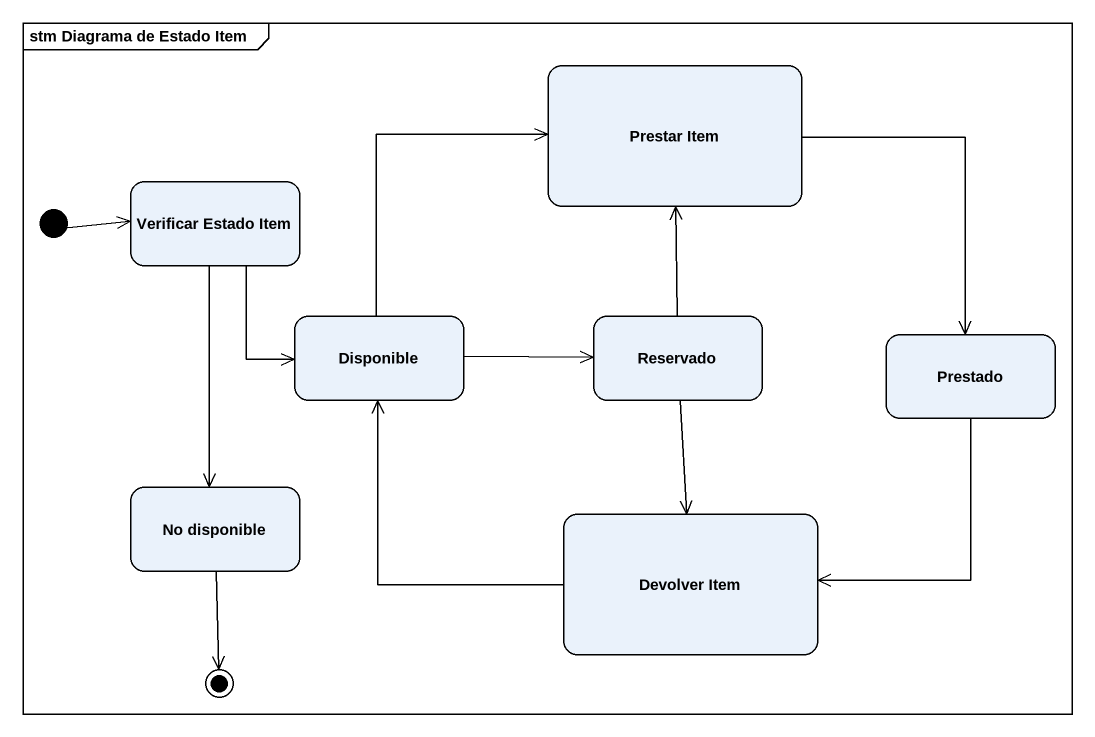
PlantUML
@startuml
mainframe stm Diagrama de Estado Item
hide empty description
state "Prestar Item" as Prestar_Item
state "Verificar Estado Item" as Verificar_Estado_Item
state Disponible
state Reservado
state Prestado
state "No disponible" as No_disponible
state "Devolver Item" as Devolver_Item
[*] -right-> Verificar_Estado_Item
Prestar_Item --> Prestado
Verificar_Estado_Item --> Disponible
Verificar_Estado_Item --> No_disponible
Disponible -up-> Prestar_Item
Disponible -right-> Reservado
Reservado -up-> Prestar_Item
Reservado --> Devolver_Item
Prestado --> Devolver_Item
Devolver_Item -up-> Disponible
No_disponible --> [*]
@enduml
